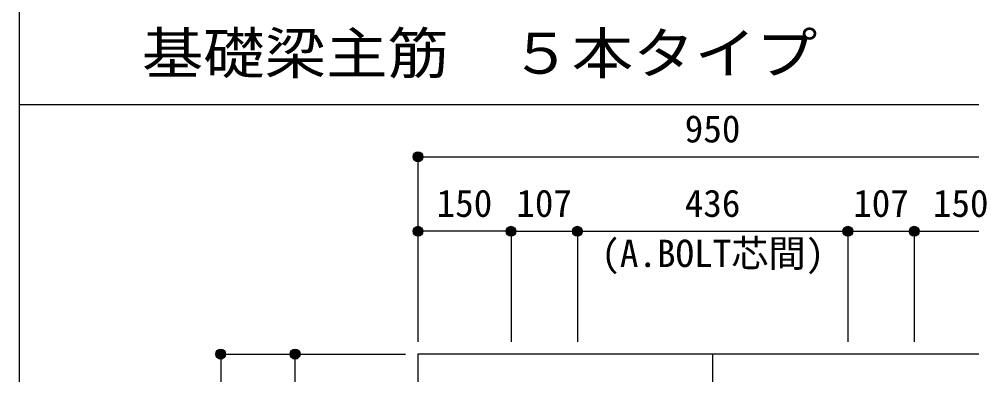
# Model space of a CAD drawing. Units: millimetres at full size, sheet at 1:20. Extents: x -3982 to 3969, y -2797 to 2801.
# Drawn here: x -3982 to -2446, y -584 to -10 of the extents above; entities that cross this region are included whole.
import ezdxf
from ezdxf.enums import TextEntityAlignment as Align

# ---------------------------------------------------------------- set-up
doc = ezdxf.new("R2010")
doc.units = ezdxf.units.MM
doc.header["$LTSCALE"] = 20
doc.header["$PDMODE"] = 32
doc.header["$PDSIZE"] = 10
doc.linetypes.add('CHAIN1', pattern=[8, 5, -1, 1, -1])
for name, color, linetype in [('6-1_躯体線', 2, 'Continuous'), ('6-7_文字', 7, 'Continuous'), ('6-D_寸法', 4, 'Continuous'), ('F-0_枠', 6, 'Continuous')]:
    doc.layers.add(name, color=color, linetype=linetype)
doc.styles.add('ＭＳ ゴシック', font='')
doc.styles.get('ＭＳ ゴシック').set_extended_font_data('MS Gothic')

msp = doc.modelspace()

# ---------------------------------------------------------------- linework, layer by layer
at = {"layer": '6-1_躯体線'}
for p, q in [((-3338.87, -550.21), (-3338.87, -1500.21)), ((-1988.87, -550.21), (-3338.87, -550.21))]:
    msp.add_line(p, q, dxfattribs=at)
at = {"layer": '6-D_寸法'}
for p, q in [((-3338.87, -232.18), (-3338.87, -352.18)), ((-3338.87, -232.18), (-3338.87, -352.18)), ((-3338.87, -232.18), (-2388.87, -232.18)), ((-3338.87, -352.18), (-3338.87, -530.21)), ((-3188.87, -352.18), (-3338.87, -352.18)), ((-3338.87, -352.18), (-3338.87, -530.21)), ((-3188.87, -352.18), (-3188.87, -530.21)), ((-3188.87, -352.18), (-3081.87, -352.18)), ((-3081.87, -352.18), (-3081.87, -530.21)), ((-3081.87, -352.18), (-2645.87, -352.18)), ((-2645.87, -352.18), (-2645.87, -530.21)), ((-2645.87, -352.18), (-2538.87, -352.18)), ((-2538.87, -352.18), (-2538.87, -530.21)), ((-3656.89, -550.21), (-3536.89, -550.21)), ((-3656.89, -550.21), (-3656.89, -1500.21)), ((-3536.89, -550.21), (-3358.87, -550.21)), ((-3536.89, -550.21), (-3358.87, -550.21))]:
    msp.add_line(p, q, dxfattribs=at)
at = {"layer": '6-D_寸法', "linetype": 'CHAIN1'}
msp.add_line((-2863.87, -550.21), (-2863.87, -1900.21), dxfattribs=at)
at = {"layer": '6-D_寸法'}
for points in [[(-2538.87, -352.18), (-2388.87, -352.18), (-2388.87, -530.21)], [(-3656.89, -550.21), (-3536.89, -550.21), (-3358.87, -550.21)], [(-3536.89, -851.21), (-3536.89, -550.21), (-3358.87, -550.21)]]:
    msp.add_lwpolyline(points, dxfattribs=at)
for centre, radius in [((-3338.87, -232.18), 8), ((-3338.87, -232.18), 7.2), ((-3338.87, -232.18), 6.4), ((-3338.87, -232.18), 5.6), ((-3338.87, -232.18), 4.8), ((-3338.87, -232.18), 4), ((-3338.87, -232.18), 3.2), ((-3338.87, -232.18), 2.4), ((-3338.87, -232.18), 1.6), ((-3338.87, -232.18), 0.8), ((-3338.87, -352.18), 8), ((-3338.87, -352.18), 7.2), ((-3338.87, -352.18), 6.4), ((-3338.87, -352.18), 5.6), ((-3338.87, -352.18), 4.8), ((-3338.87, -352.18), 4), ((-3338.87, -352.18), 3.2), ((-3338.87, -352.18), 2.4), ((-3338.87, -352.18), 1.6), ((-3338.87, -352.18), 0.8), ((-3188.87, -352.18), 8), ((-3188.87, -352.18), 7.2), ((-3188.87, -352.18), 6.4), ((-3188.87, -352.18), 5.6), ((-3188.87, -352.18), 4.8), ((-3188.87, -352.18), 4), ((-3188.87, -352.18), 3.2), ((-3188.87, -352.18), 2.4), ((-3188.87, -352.18), 1.6), ((-3188.87, -352.18), 0.8), ((-3081.87, -352.18), 8), ((-3081.87, -352.18), 7.2), ((-3081.87, -352.18), 6.4), ((-3081.87, -352.18), 5.6), ((-3081.87, -352.18), 4.8), ((-3081.87, -352.18), 4), ((-3081.87, -352.18), 3.2), ((-3081.87, -352.18), 2.4), ((-3081.87, -352.18), 1.6), ((-3081.87, -352.18), 0.8), ((-2645.87, -352.18), 8), ((-2645.87, -352.18), 7.2), ((-2645.87, -352.18), 6.4), ((-2645.87, -352.18), 5.6), ((-2645.87, -352.18), 4.8), ((-2645.87, -352.18), 4), ((-2645.87, -352.18), 3.2), ((-2645.87, -352.18), 2.4), ((-2645.87, -352.18), 1.6), ((-2645.87, -352.18), 0.8), ((-2538.87, -352.18), 8), ((-2538.87, -352.18), 7.2), ((-2538.87, -352.18), 6.4), ((-2538.87, -352.18), 5.6), ((-2538.87, -352.18), 4.8), ((-2538.87, -352.18), 4), ((-2538.87, -352.18), 3.2), ((-2538.87, -352.18), 2.4), ((-2538.87, -352.18), 1.6), ((-2538.87, -352.18), 0.8), ((-3656.89, -550.21), 8), ((-3656.89, -550.21), 7.2), ((-3656.89, -550.21), 6.4), ((-3656.89, -550.21), 5.6), ((-3656.89, -550.21), 4.8), ((-3656.89, -550.21), 4), ((-3656.89, -550.21), 3.2), ((-3656.89, -550.21), 2.4), ((-3656.89, -550.21), 1.6), ((-3656.89, -550.21), 0.8), ((-3536.89, -550.21), 8), ((-3536.89, -550.21), 7.2), ((-3536.89, -550.21), 6.4), ((-3536.89, -550.21), 5.6), ((-3536.89, -550.21), 4.8), ((-3536.89, -550.21), 4), ((-3536.89, -550.21), 3.2), ((-3536.89, -550.21), 2.4), ((-3536.89, -550.21), 1.6), ((-3536.89, -550.21), 0.8)]:
    msp.add_circle(centre, radius, dxfattribs=at)
at = {"layer": '6-D_寸法', "color": 7}
for p in [(-3338.87, -232.18), (-3338.87, -352.18), (-3338.87, -352.18), (-3188.87, -352.18), (-3188.87, -352.18), (-3081.87, -352.18), (-3081.87, -352.18), (-2645.87, -352.18), (-2645.87, -352.18), (-2538.87, -352.18), (-2538.87, -352.18), (-3656.89, -550.21), (-3536.89, -550.21)]:
    msp.add_point(p, dxfattribs=at)
at = {"layer": 'F-0_枠'}
msp.add_line((-3981.92, 2800.77), (-3981.92, -2796.83), dxfattribs=at)
at = {"layer": 'F-0_枠', "color": 2}
msp.add_line((-3981.92, -148.03), (2482.4, -148.03), dxfattribs=at)

# ---------------------------------------------------------------- texts
at = {"layer": '6-7_文字', "color": 2, "style": 'ＭＳ ゴシック', "width": 1.1}
msp.add_text('\u3000\u3000基礎梁主筋\u3000５本タイプ', height=65.98, dxfattribs=at).set_placement((-3981.92, -118.03), align=Align.BOTTOM_LEFT)
at = {"layer": '6-7_文字', "color": 4, "style": 'ＭＳ ゴシック'}
msp.add_text('(A.BOLT芯間)', height=43.99, dxfattribs=at).set_placement((-3043.34, -422.96), align=Align.BOTTOM_LEFT)
at = {"layer": '6-D_寸法', "style": 'ＭＳ ゴシック'}
for s, p in [('950', (-2908.87, -222.18)), ('150', (-3308.87, -342.18)), ('107', (-3180.37, -342.18)), ('436', (-2908.87, -342.18)), ('107', (-2637.37, -342.18)), ('150', (-2508.87, -342.18))]:
    msp.add_text(s, height=43.99, dxfattribs=at).set_placement(p, align=Align.BOTTOM_LEFT)

doc.saveas('drawing.dxf')
